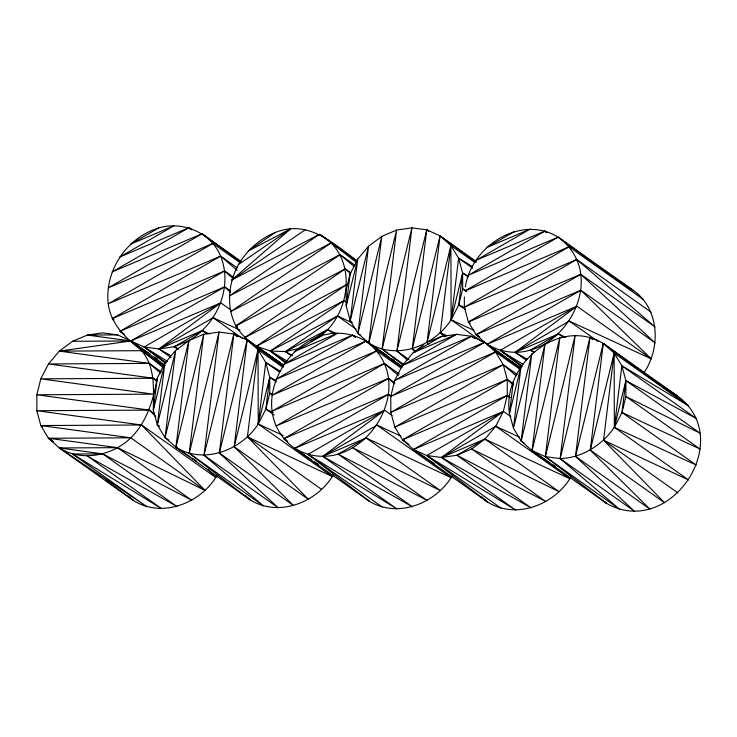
<?xml version="1.0" encoding="UTF-8"?>
<svg xmlns="http://www.w3.org/2000/svg" width="737" height="737" viewBox="0 0 737 737"><rect width="100%" height="100%" fill="white"/><g stroke="black" fill="none" stroke-linecap="round" stroke-linejoin="round"><path stroke-width="1.11" d="M190.1 456.866L175.913 447.258L188.912 340.568L175.646 350.471L164.83 363.295L157.211 378.201L153.342 410.085L157.331 424.89L165.051 437.566L175.913 447.258L250.156 499.843C278.789 517.779 317.417 502.266 333.483 474.628M168.764 440.201L165.051 437.566L175.646 350.471L157.331 424.89L159.137 426.327M245.145 495.384L250.156 499.843L189.225 453.283L203.716 334.294L175.913 447.258C203.974 464.798 241.239 450.243 258.236 424.015L265.716 362.42L258.024 349.743L247.162 340.052L233.859 334.027L219.036 332.074L203.716 334.294L174.273 346.74L158.943 348.979L144.12 346.998L117.561 334.893L102.747 332.875L87.408 335.059L72.613 341.286L59.338 351.125L48.485 363.94L40.802 378.836L36.85 394.783L36.85 410.712L40.802 425.535L48.458 438.257L59.31 447.958L133.535 500.57C162.094 518.599 200.777 503.196 216.908 475.623M283.082 367.496L258.024 349.743L247.42 436.848L332.461 476.618L258.236 424.015L265.854 409.118L269.742 377.233L265.716 362.42L280.401 371.227M476.24 261.524L440.044 235.877L426.751 229.833L411.919 227.871L396.598 230.091L381.794 236.365L368.555 246.269L357.721 259.102L350.093 274.017L346.224 305.901L350.222 320.696L357.942 333.373L368.795 343.055L402.209 366.731M352.019 322.133L350.222 320.696L357.721 259.102L346.224 305.901L346.169 289.963L350.093 274.017M360.725 335.344L357.942 333.373L368.555 246.269L350.222 320.696M357.942 333.373L381.794 236.365L368.795 343.055C396.847 360.614 434.121 346.049 451.118 319.83L458.626 258.236L450.906 245.541L440.044 235.877L412.25 348.822L415.622 351.954M482.127 341.802L451.118 319.83L458.755 304.915L462.624 273.031L458.626 258.236L472.316 266.453M513.348 381.554L509.46 413.448L513.468 428.252L521.17 440.929L532.05 450.62L606.293 503.205C669.5 539.972 737.138 439.786 677.524 396.027L603.281 343.414C558.508 316.33 501.971 365.202 509.46 413.448L520.967 366.658L513.468 428.252L531.782 353.834L521.17 440.929L523.952 442.9M604.616 501.722L606.293 503.205L545.352 456.645L575.155 335.427L560.157 458.598C582.119 457.88 602.037 445.203 614.354 427.368L621.853 365.773L614.151 353.106L603.281 343.414L575.505 456.387L634.4 511.211L560.157 458.598L545.352 456.645L532.05 450.62L545.03 343.93L521.17 440.929M688.404 405.709L614.151 353.106L603.548 440.21L688.598 479.98L614.354 427.368L621.982 412.48L625.879 380.596L621.853 365.773L688.404 405.709L603.281 343.414L590.282 450.104L649.739 508.981L575.505 456.387L589.978 337.389L592.834 339.306M357.537 261.257C332.433 242.823 308.25 219.248 275.214 232.514C259.719 238.825 247.006 250.276 238.41 264.565C228.286 283.303 226.047 306.555 235.868 325.883C246.702 344.124 267.54 352.194 283.33 365.331M319.278 336.892C352.148 313.594 357.97 255.113 319.49 234.302L231.943 279.94L290.498 228.94L248.258 250.967L275.214 232.514M157.211 378.201C152.541 405.11 143.089 433.669 117.524 447.654C99.698 457.594 76.98 459.05 59.31 447.958L117.524 447.654L205.052 490.418L141.642 425L36.85 410.712L149.335 410.104L154.033 413.439M165.051 437.566L188.912 340.568M283.109 435.466L258.236 424.015L269.742 377.233L275.758 380.476M473.919 330.333L451.118 319.83L462.624 273.031L468.64 276.274M465.25 309.522L458.755 304.915L462.67 288.95L462.624 273.031L468.188 276.974M465.379 286.979C471.127 246.305 520.718 214.071 558.195 237.139L632.429 289.742C659.422 307.817 661.236 347.247 644.018 372.71M677.8 492.813L603.548 440.21L664.525 502.708L590.282 450.104L614.151 353.106L614.354 427.368L696.235 465.065L621.982 412.48L625.906 396.515L625.879 380.596L696.106 418.386L621.853 365.773M274.201 415.032L265.854 409.118L269.788 393.153L269.742 377.233L276.237 381.84M614.354 427.368L625.879 380.596L700.113 433.199L625.906 396.515L700.15 449.119L621.982 412.48M391.319 396.248L388.537 394.267L294.662 448.372C357.896 485.093 425.498 384.99 365.911 341.176C302.677 304.473 235.066 404.558 294.662 448.372L368.905 500.967C397.538 518.903 436.166 503.38 452.232 475.752M423.757 344.787L413.144 352.71L402.338 365.543L394.71 380.439L390.785 396.405L390.84 412.324L394.839 427.138L402.559 439.814L413.411 449.496L426.723 455.53L441.537 457.484L456.866 455.263L471.671 448.99L484.918 439.086L495.743 426.253L503.353 411.357L507.286 395.391L507.24 379.472L503.224 364.658L495.522 351.982L476.084 334.653L468.382 321.977L464.365 307.163L464.347 296.928M189.068 340.466C217.24 323.967 233.049 287.227 220.649 256.135C210.764 232.431 182.822 220.814 158.612 228.009C126.81 237.535 104.461 270.709 108.247 303.801C112.125 334.441 142.683 349.2 163.264 367.92M487.977 344.805C551.055 380.2 617.394 280.419 558.195 237.139L468.253 275.269L544.892 231.114L546.79 232.385L544.892 231.114L475.881 260.382L530.06 229.152L486.687 247.549L514.73 231.372M570.982 476.876C554.924 504.504 516.287 520.018 487.664 502.081L413.411 449.496L507.286 395.391L510.078 397.363M527.019 359.057L515.08 352.341L576.896 306.205L651.13 358.799L569.268 321.092L515.08 352.341L526.356 360.329M171.012 357.528L158.943 348.979L220.778 302.843L231.114 310.166M311.687 459.906L294.662 448.372L384.603 410.242L307.974 454.407L397.031 508.972L322.788 456.36L384.603 410.242L392.029 415.502M434.222 463.591L413.411 449.496L503.353 411.357L426.723 455.53L515.78 510.087L441.537 457.484L503.353 411.357L510.778 416.617M238.41 264.565L290.498 228.94M231.943 279.94L305.588 229.548M237.719 327.2L235.868 325.883L340.033 254.652L354.884 265.173M262.298 350.176L244.666 337.684L345.294 268.876L350.858 272.819M244.666 337.684L346.62 284.574L256.412 346.261L270.322 350.996L343.958 300.632L346.749 302.603M310.913 341.047L327.643 329.596L335.952 333.446M158.612 228.009L130.569 244.187L173.95 225.789L119.744 257.02L188.773 227.751L191.629 229.668M239.847 262.529L212.929 243.459L108.247 303.801L220.649 256.135L237.351 267.973M114.115 319.932L112.264 318.614L220.649 256.135L237.167 270.368M170.892 355.695L158.943 348.979L213.15 317.73L240.087 330.139M322.465 335.418L294.395 351.586L337.786 333.188L283.588 364.419L352.608 335.151L355.464 337.067M355.4 337.122L352.608 335.151L275.96 379.315L365.911 341.176L402.098 366.823M465.323 290.673L558.195 237.139L643.309 299.434L569.065 246.821L465.388 290.793M400.9 367.956L376.773 350.858L272.091 411.2L384.474 363.534L399.316 374.055M569.065 246.821L464.365 307.163L576.767 259.498L651.011 312.11M475.172 338.817L471.358 336.275L402.338 365.543L456.535 334.312L441.214 336.533L413.144 352.71L456.535 334.312L471.358 336.275L484.67 342.3L520.847 367.938M468.382 321.977L576.767 259.498L655.027 326.915L580.774 274.311L468.382 321.977L470.234 323.294M471.358 336.275L394.71 380.439L484.67 342.3L520.737 368.703M476.084 334.653L580.774 274.311L655.064 342.843L580.811 290.231L476.084 334.653L479.796 337.279M484.67 342.3L390.785 396.405L495.522 351.982L519.649 369.08M495.522 351.982L390.84 412.324L503.224 364.658L517.144 374.525M338.117 454.139L366.169 437.971L451.219 477.742L376.994 425.129L322.788 456.36L412.361 506.743L338.117 454.139L427.156 500.469L352.922 447.866L440.413 490.575L366.169 437.971L322.788 456.36M534.122 352.728L530.41 350.103L558.462 333.925L565.721 337.325M456.866 455.263L484.918 439.086L569.968 478.857L495.743 426.253L441.537 457.484L531.11 507.867L456.866 455.263L545.905 501.593L471.671 448.99L559.162 491.699L484.918 439.086L441.537 457.484M177.986 349.366L174.273 346.74L202.343 330.572L209.603 333.962M235.868 325.883L345.294 268.876L350.388 273.482M343.958 300.632L256.412 346.261L283.469 365.322M285.634 363.138L270.322 350.996L337.5 316.007L351.982 322.686M212.929 243.459L108.192 287.881L202.076 233.776L241.045 261.395M112.264 318.614L224.638 270.949L233.924 277.527M158.943 348.979L202.343 330.572L207.042 333.898M376.773 350.858L272.036 395.281L365.911 341.176L401.987 367.579M515.08 352.341L558.462 333.925L563.105 337.214M429.588 341.461L441.214 336.533M300.687 348.048L285.422 351.613L270.322 350.996L286.094 362.171M161.403 371.955L149.335 363.405L59.338 351.125L130.817 340.973L220.778 302.843L144.12 346.998L165.042 362.991M117.561 334.893L87.408 335.059L130.817 340.973L149.74 353.788M72.613 341.286L130.817 340.973L224.693 286.868L230.266 290.82M59.338 351.125L141.661 350.692L164.369 366.059M42.654 426.852L40.802 425.535L141.642 425L215.886 477.604L207.871 469.478M53.082 441.638L48.458 438.257L130.799 437.815L205.052 490.418M72.576 454.047L161.624 508.668L87.381 456.065L176.944 506.494L102.71 453.891L59.31 447.958L146.81 506.651L72.576 454.047L102.71 453.891L191.767 500.257L117.524 447.654L48.458 438.257L53.101 441.537M40.802 425.535L130.799 437.815M630.384 288.812L632.429 289.742L619.108 280.815M675.479 395.096L677.524 396.027L666.11 388.371M495.743 426.253L519.576 437.225M376.994 425.129L400.827 436.111M446.521 335.575L440.302 332.663L450.906 245.541L475.033 262.639M458.755 304.915L465.01 307.854M265.854 409.118L273.151 412.536M466.797 290.986L462.67 288.95L466.383 291.585M272.874 394.682L269.788 393.153L272.57 395.124M530.41 350.103L534.454 352.203M174.273 346.74L178.317 348.841M292.46 355.474L285.422 351.613L337.5 316.007L356.063 329.144M270.322 350.996L287.006 360.937M477.06 335.234L479.013 336.413M48.458 438.257L51.397 440.017M404.512 440.984L402.559 439.814L507.24 379.472L513.735 384.078M122.895 333.05L119.965 331.291L224.638 270.949L233.085 278.733M286.739 440.45L283.8 438.69L388.491 378.357L394.986 382.954M522.763 364.152L500.257 350.361L576.896 306.205L486.954 344.336L580.811 290.231L651.13 358.799M167.612 361.388L144.12 346.998L166.396 362.779M612.447 276.357L617.201 279.544M658.491 383.277L664.203 387.1M237.664 336.579L233.859 334.027L204.038 455.236L263.459 505.886L189.225 453.283L219.036 332.074L204.038 455.236L278.282 507.848L219.368 453.025L233.859 334.027L237.572 336.662M550.014 462.79L532.05 450.62L559.825 337.657L545.352 456.645L619.577 509.249L560.157 458.598L589.978 337.389L592.76 339.361M551.912 464.07L555.689 466.632M386.768 355.225L368.795 343.055L396.598 230.091L382.107 349.089L403.028 365.073M392.452 359.076L394.341 360.356M314.533 461.832L318.31 464.393M154.466 356.994L157.303 358.91M191.998 458.147L196.724 461.353M569.268 321.092L598.039 341.48M458.626 258.236L472.721 268.222M522.533 366.142L500.257 350.361L521.179 366.353M487.885 344.999L520.368 368.012M357.215 261.285L331.235 242.869L229.29 295.998L319.49 234.302L356.874 260.898M445.867 336.616L440.302 332.663L444.31 336.781M428.916 343.866L427.055 342.548L440.044 235.877L476.12 262.271M415.963 351.457L412.25 348.822L426.751 229.833L428.648 231.105L426.751 229.833L396.921 351.061L407.404 359.997M408.989 359.61L396.921 351.061L411.919 227.871L382.107 349.089L403.452 364.207M191.556 229.723L188.773 227.751L112.135 271.916L202.076 233.776L240.925 262.215M334.147 334.202L327.643 329.596L285.422 351.613L291.06 355.612M500.957 508.125L426.723 455.53L487.664 502.081L481.814 496.876M409.053 444.411L402.559 439.814L507.286 395.391L509.746 397.787M264.159 351.494L283.644 365.303M283.349 365.699L247.162 340.052L219.368 453.025L293.602 505.628L234.173 446.751L247.162 340.052L283.238 366.464M213.15 317.73L242.851 338.771M265.716 362.42L279.645 372.277M382.208 507.01L307.974 454.407L368.905 500.967L367.238 499.474M287.513 441.316L283.8 438.69L388.537 394.267L390.988 396.663M124.608 334.58L119.965 331.291L224.693 286.868L230.423 292.451M165.162 365.312L130.817 340.973L138.095 346.528M163.936 366.473L141.661 350.692C155.793 367.431 153.388 389.753 153.342 410.085L164.83 363.295L157.331 424.89L159.192 426.207M321.664 489.451L247.42 436.848L308.407 499.354L234.173 446.751L258.024 349.743L258.236 424.015M156.999 380.863L153.287 378.238L48.485 363.94L149.335 363.405L160.629 373.143M98.399 474.831L100.241 476.185M105.796 480.248L133.535 500.57L128.533 496.084M140.831 348.619L146.285 352.783M356.505 262.464L331.235 242.869L230.617 311.668L340.033 254.652L354.018 266.398M544.892 231.114L546.633 232.597M352.608 335.151L354.359 336.643M516.269 375.898L503.224 364.658L394.839 427.138L507.24 379.472L513.145 384.926M398.385 375.52L384.474 363.534L276.08 426.014L388.491 378.357L394.396 383.802M156.659 381.351L153.287 378.238L40.802 378.836L153.287 394.157L36.85 394.783L149.335 410.104L155.747 416.617M428.685 344.161L427.055 342.548L450.906 245.541L451.118 319.83"/></g></svg>
